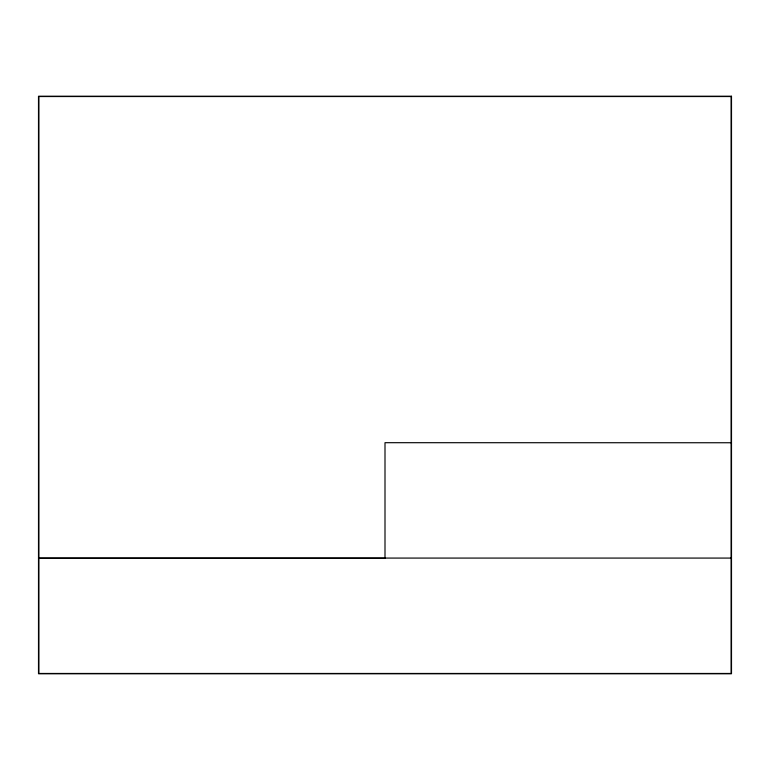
<?xml version="1.0" encoding="UTF-8"?>
<svg xmlns="http://www.w3.org/2000/svg" width="770" height="770" viewBox="0 0 770 770"><rect width="100%" height="100%" fill="white"/><g stroke="black" fill="none" stroke-linecap="round" stroke-linejoin="round"><path stroke-width="1.16" d="M731.5 442.75L385 442.692L385 558.25L38.5 558.25M38.846 558.077L731.154 558.077M731.5 96.25L38.5 96.25L38.5 673.75L731.5 673.75L731.5 96.25M731.154 96.539L38.846 96.539L38.846 673.461L731.154 673.461L731.154 96.539"/></g></svg>
